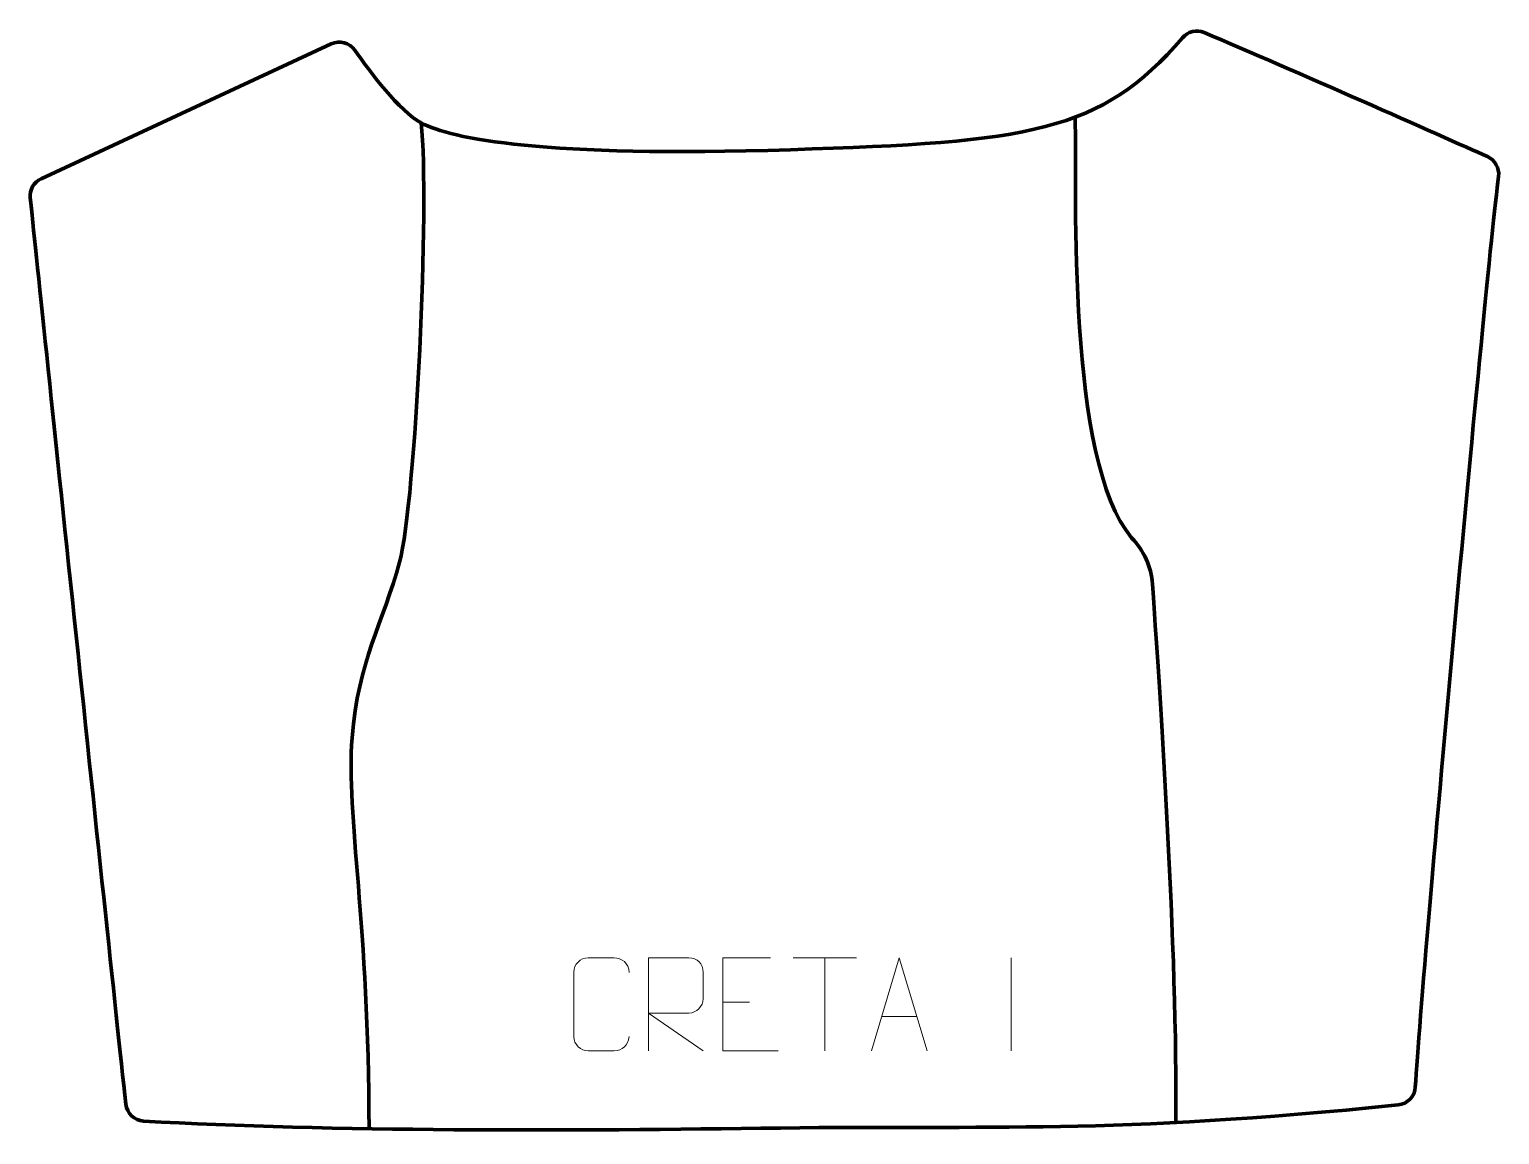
# Model space of a CAD drawing. Header units: millimetres. Extents: x -197 to 197, y -149 to 148.
import ezdxf

# ---------------------------------------------------------------- set-up
doc = ezdxf.new("R2010")
doc.units = ezdxf.units.MM
doc.header["$MEASUREMENT"] = 0
for name, color, linetype in [('layer 1', 7, 'Continuous'), ('layer 3', 7, 'Continuous'), ('layer 4', 7, 'Continuous')]:
    doc.layers.add(name, color=color, linetype=linetype)

msp = doc.modelspace()

# ---------------------------------------------------------------- linework, layer by layer
at = {"layer": 'layer 1', "color": 250, "lineweight": 9}
for points, knots in [([(-36.344, -122.4373), (-36.4838, -124.7607), (-38.161, -126.2403), (-40.3087, -126.2511), (-40.3087, -126.2511), (-42.6406, -126.2507), (-44.9725, -126.2507), (-47.304, -126.2511), (-47.304, -126.2511), (-49.229, -126.3565), (-51.2011, -124.472), (-51.1899, -122.4547), (-51.1899, -122.4547), (-51.1895, -116.6846), (-51.1895, -110.9149), (-51.1899, -105.1456), (-51.1899, -105.1456), (-51.1857, -103.0075), (-49.439, -101.2883), (-47.2866, -101.3018), (-47.2866, -101.3018), (-44.9609, -101.3018), (-42.6348, -101.3018), (-40.3087, -101.3018), (-40.3087, -101.3018), (-38.3621, -101.2663), (-36.3707, -102.7578), (-36.344, -105.1954)], [0, 0, 0, 0, 0.125, 0.125, 0.125, 0.125, 0.25, 0.25, 0.25, 0.25, 0.375, 0.375, 0.375, 0.375, 0.5, 0.5, 0.5, 0.5, 0.625, 0.625, 0.625, 0.625, 0.75, 0.75, 0.75, 0.75, 1, 1, 1, 1]), ([(-31.099, -126.255), (-31.099, -126.255), (-31.099, -101.3015), (-31.099, -101.3015), (-31.099, -101.3015), (-27.5042, -101.3015), (-23.9087, -101.3015), (-20.3135, -101.3015), (-20.3135, -101.3015), (-17.9882, -101.3392), (-16.4309, -102.8292), (-16.435, -105.1956), (-16.435, -105.1956), (-16.4354, -107.2311), (-16.4354, -110.2905), (-16.435, -112.3265), (-16.435, -112.3265), (-16.4415, -114.202), (-18.2538, -116.1438), (-20.2633, -116.1629), (-20.2633, -116.1629), (-20.2633, -116.1629), (-31.099, -116.1629), (-31.099, -116.1629), (-31.099, -116.1629), (-31.099, -116.1629), (-16.4443, -126.255), (-16.4443, -126.255)], [0, 0, 0, 0, 0.125, 0.125, 0.125, 0.125, 0.25, 0.25, 0.25, 0.25, 0.375, 0.375, 0.375, 0.375, 0.5, 0.5, 0.5, 0.5, 0.625, 0.625, 0.625, 0.625, 0.75, 0.75, 0.75, 0.75, 1, 1, 1, 1]), ([(1.6741, -101.3015), (1.6741, -101.3015), (-11.1998, -101.3015), (-11.1998, -101.3015), (-11.1998, -101.3015), (-11.1998, -101.3015), (-11.1998, -126.2551), (-11.1998, -126.2551), (-11.1998, -126.2551), (-11.1998, -126.2551), (3.666, -126.2551), (3.666, -126.2551)], [0, 0, 0, 0, 0.25, 0.25, 0.25, 0.25, 0.5, 0.5, 0.5, 0.5, 1, 1, 1, 1]), ([(28.7626, -126.255), (28.7626, -126.255), (36.1336, -101.3015), (36.1336, -101.3015), (36.1336, -101.3015), (36.1336, -101.3015), (43.7035, -126.255), (43.7035, -126.255)], [0, 0, 0, 0, 0.33333333, 0.33333333, 0.33333333, 0.33333333, 1, 1, 1, 1])]:
    msp.add_open_spline(points, degree=3, knots=knots, dxfattribs=at)
for points in [[(7.7395, -101.325), (7.7395, -101.325), (24.7267, -101.325), (24.7267, -101.325)], [(16.2333, -126.255), (16.2333, -126.255), (16.2333, -101.3015), (16.2333, -101.3015)], [(66.2331, -101.2912), (66.2331, -101.2912), (66.2331, -126.2653), (66.2331, -126.2653)], [(-11.1998, -113.1812), (-11.1998, -113.1812), (-4.0317, -113.1812), (-4.0317, -113.1812)], [(31.4852, -117.0056), (31.4852, -117.0056), (40.9809, -117.0056), (40.9809, -117.0056)]]:
    msp.add_open_spline(points, degree=3, dxfattribs=at)
at = {"layer": 'layer 3', "color": 230, "lineweight": 200}
msp.add_open_spline([(-194.1648, 107.8755), (-194.1648, 107.8755), (-116.2887, 144.0712), (-116.2887, 144.0712), (-116.2887, 144.0712), (-114.0482, 145.1126), (-111.3837, 144.4028), (-109.9634, 142.381), (-109.9634, 142.381), (-105.9961, 136.7323), (-97.9302, 125.9543), (-92.1185, 122.8548), (-92.1185, 122.8548), (-84.1274, 118.5928), (-59.3257, 113.5319), (6.9863, 115.6627), (6.9863, 115.6627), (70.9883, 117.7194), (90.3396, 120.1489), (112.2062, 145.7017), (112.2062, 145.7017), (113.6529, 147.3919), (116.0211, 147.9648), (118.0714, 147.1019), (118.0714, 147.1019), (141.6081, 137.1994), (181.902, 119.254), (194.095, 113.8088), (194.095, 113.8088), (196.1507, 112.8909), (197.36, 110.7361), (197.0767, 108.5027), (197.0767, 108.5027), (193.4953, 80.2276), (176.8541, -101.5585), (174.7339, -136.0115), (174.7339, -136.0115), (174.5804, -138.506), (172.6451, -140.5207), (170.1591, -140.7771), (170.1591, -140.7771), (92.8895, -148.7489), (60.7937, -146.1958), (4.3084, -146.9804), (4.3084, -146.9804), (-51.6122, -147.7568), (-116.5903, -148.0306), (-166.6615, -145.1103), (-166.6615, -145.1103), (-169.1479, -144.9653), (-171.1629, -143.0451), (-171.4326, -140.5686), (-171.4326, -140.5686), (-176.939, -89.9884), (-194.3052, 76.0732), (-197.0904, 102.7178), (-197.0904, 102.7178), (-197.3168, 104.886), (-196.1414, 106.9568), (-194.1648, 107.8755)], degree=3, knots=[0, 0, 0, 0, 0.0625, 0.0625, 0.0625, 0.0625, 0.125, 0.125, 0.125, 0.125, 0.1875, 0.1875, 0.1875, 0.1875, 0.25, 0.25, 0.25, 0.25, 0.3125, 0.3125, 0.3125, 0.3125, 0.375, 0.375, 0.375, 0.375, 0.4375, 0.4375, 0.4375, 0.4375, 0.5, 0.5, 0.5, 0.5, 0.5625, 0.5625, 0.5625, 0.5625, 0.625, 0.625, 0.625, 0.625, 0.6875, 0.6875, 0.6875, 0.6875, 0.75, 0.75, 0.75, 0.75, 0.8125, 0.8125, 0.8125, 0.8125, 0.875, 0.875, 0.875, 0.875, 1, 1, 1, 1], dxfattribs=at)
at = {"layer": 'layer 4', "color": 142, "lineweight": 200}
for points in [[(-106.1458, -147.1765), (-106.1211, -92.4695), (-112.2969, -62.9857), (-110.703, -42.2674), (-110.703, -42.2674), (-109.1092, -21.5491), (-102.3358, -11.3772), (-97.9534, 4.9586), (-97.9534, 4.9586), (-93.5704, 21.2943), (-89.8697, 101.5114), (-92.1183, 122.8548)], [(83.4321, 124.4061), (83.8685, 103.9979), (81.0614, 32.0598), (98.58, 11.4953), (98.58, 11.4953), (101.8464, 8.1178), (103.8244, 3.706), (104.161, -0.9789), (104.161, -0.9789), (105.8395, -24.3476), (111.0634, -101.3241), (110.4083, -145.5106)]]:
    msp.add_open_spline(points, degree=3, knots=[0, 0, 0, 0, 0.25, 0.25, 0.25, 0.25, 0.5, 0.5, 0.5, 0.5, 1, 1, 1, 1], dxfattribs=at)

doc.saveas('drawing.dxf')
